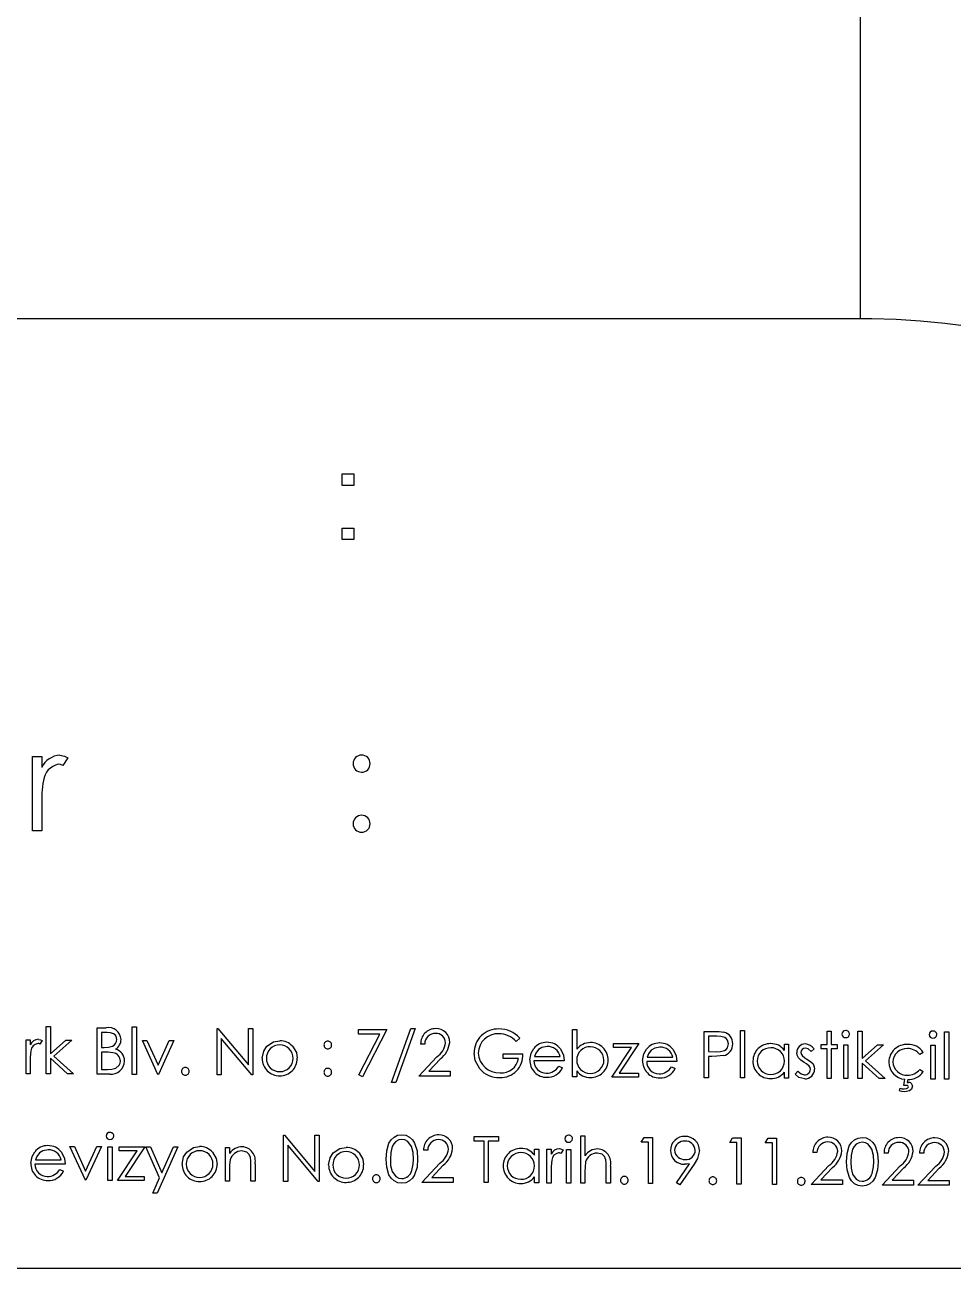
# Model space of a CAD drawing. Header units: millimetres. Extents: x 75 to 2075, y 25 to 1460.
# Drawn here: x 824.88 to 861.27, y 1083.33 to 1132.09 of the extents above; entities that cross this region are included whole.
import ezdxf

# ---------------------------------------------------------------- set-up
doc = ezdxf.new("R2010")
doc.units = ezdxf.units.MM
doc.header["$LTSCALE"] = 5

msp = doc.modelspace()

# ---------------------------------------------------------------- linework, layer by layer
at = {"color": 7, "linetype": 'Continuous', "lineweight": 25}
for p, q in [((857.632, 1146.293), (857.632, 1120.579)), ((766.203, 1120.579), (857.632, 1120.579)), ((837.322, 1114.479), (837.774, 1114.479)), ((837.322, 1114.028), (837.322, 1114.479)), ((837.774, 1114.479), (837.774, 1114.028)), ((837.774, 1114.028), (837.322, 1114.028)), ((837.322, 1112.357), (837.774, 1112.357)), ((837.322, 1111.905), (837.322, 1112.357)), ((837.774, 1112.357), (837.774, 1111.905)), ((837.774, 1111.905), (837.322, 1111.905)), ((825.185, 1103.4), (825.544, 1103.4)), ((825.185, 1100.477), (825.185, 1103.4)), ((825.544, 1103.4), (825.544, 1102.969)), ((826.569, 1103.351), (826.372, 1103.04)), ((825.544, 1101.459), (825.544, 1100.477)), ((825.544, 1100.477), (825.185, 1100.477)), ((825.719, 1092.814), (825.882, 1092.814)), ((825.719, 1090.953), (825.719, 1092.814)), ((825.882, 1092.814), (825.882, 1091.738)), ((827.719, 1092.755), (828.073, 1092.755)), ((827.719, 1090.941), (827.719, 1092.755)), ((829.092, 1092.793), (829.255, 1092.793)), ((829.092, 1090.933), (829.092, 1092.793)), ((829.255, 1092.793), (829.255, 1090.933)), ((832.418, 1092.728), (832.452, 1092.728)), ((832.418, 1090.913), (832.418, 1092.728)), ((832.452, 1092.728), (833.651, 1091.3)), ((833.651, 1092.728), (833.814, 1092.728)), ((833.651, 1091.3), (833.651, 1092.728)), ((833.814, 1092.728), (833.814, 1090.913)), ((837.954, 1092.695), (839.07, 1092.695)), ((837.954, 1092.508), (837.954, 1092.695)), ((839.07, 1092.695), (838.117, 1090.834)), ((839.256, 1090.616), (840.015, 1092.733)), ((840.187, 1092.733), (839.428, 1090.616)), ((840.015, 1092.733), (840.187, 1092.733)), ((846.35, 1092.691), (846.513, 1092.691)), ((846.35, 1090.831), (846.35, 1092.691)), ((846.513, 1092.691), (846.513, 1091.916)), ((851.514, 1092.614), (851.87, 1092.614)), ((851.514, 1090.8), (851.514, 1092.614)), ((852.933, 1092.652), (853.096, 1092.652)), ((852.933, 1090.791), (852.933, 1092.652)), ((853.096, 1092.652), (853.096, 1090.791)), ((856.329, 1092.633), (856.492, 1092.633)), ((856.329, 1092.098), (856.329, 1092.633)), ((856.492, 1092.633), (856.492, 1092.098)), ((857.538, 1092.625), (857.701, 1092.625)), ((857.538, 1090.764), (857.538, 1092.625)), ((857.701, 1092.625), (857.701, 1091.549)), ((824.928, 1092.283), (825.091, 1092.283)), ((824.928, 1090.957), (824.928, 1092.283)), ((825.091, 1092.283), (825.091, 1092.088)), ((825.556, 1092.261), (825.467, 1092.12)), ((825.882, 1091.738), (826.485, 1092.279)), ((826.719, 1092.279), (826.019, 1091.651)), ((826.485, 1092.279), (826.719, 1092.279)), ((827.882, 1092.569), (827.882, 1091.988)), ((828.103, 1092.569), (827.882, 1092.569)), ((829.487, 1092.255), (829.663, 1092.255)), ((830.092, 1090.93), (829.487, 1092.255)), ((829.663, 1092.255), (830.104, 1091.29)), ((830.104, 1091.29), (830.544, 1092.255)), ((830.72, 1092.255), (830.115, 1090.93)), ((830.544, 1092.255), (830.72, 1092.255)), ((832.581, 1092.338), (832.581, 1090.913)), ((833.776, 1090.913), (832.581, 1092.338)), ((838.795, 1092.508), (837.954, 1092.508)), ((837.976, 1090.911), (838.795, 1092.508)), ((840.559, 1092.122), (840.396, 1092.122)), ((844.28, 1092.358), (844.141, 1092.225)), ((847.955, 1092.146), (848.956, 1092.146)), ((847.955, 1091.983), (847.955, 1092.146)), ((848.956, 1092.146), (848.184, 1090.983)), ((851.677, 1092.428), (851.677, 1091.824)), ((852.009, 1092.428), (851.677, 1092.428)), ((860.934, 1092.605), (861.097, 1092.605)), ((860.934, 1090.744), (860.934, 1092.605)), ((861.097, 1092.605), (861.097, 1090.744)), ((826.019, 1091.651), (826.789, 1090.953)), ((827.882, 1091.988), (827.992, 1091.988)), ((827.882, 1091.802), (827.882, 1091.127)), ((827.99, 1091.802), (827.882, 1091.802)), ((843.629, 1091.737), (844.397, 1091.737)), ((843.629, 1091.551), (843.629, 1091.737)), ((847.886, 1090.82), (848.657, 1091.983)), ((848.657, 1091.983), (847.955, 1091.983)), ((851.677, 1091.824), (851.995, 1091.82)), ((851.677, 1091.638), (851.677, 1090.8)), ((851.807, 1091.638), (851.677, 1091.638)), ((854.654, 1091.869), (854.654, 1092.114)), ((854.654, 1092.114), (854.817, 1092.114)), ((854.817, 1092.114), (854.817, 1090.788)), ((855.817, 1091.939), (855.707, 1091.825)), ((856.096, 1092.098), (856.329, 1092.098)), ((856.096, 1091.935), (856.096, 1092.098)), ((856.329, 1091.935), (856.096, 1091.935)), ((856.329, 1090.772), (856.329, 1091.935)), ((856.492, 1092.098), (856.724, 1092.098)), ((856.492, 1091.935), (856.492, 1090.772)), ((856.724, 1091.935), (856.492, 1091.935)), ((856.724, 1092.098), (856.724, 1091.935)), ((856.98, 1092.093), (857.143, 1092.093)), ((856.98, 1090.767), (856.98, 1092.093)), ((857.143, 1092.093), (857.143, 1090.767)), ((857.701, 1091.549), (858.304, 1092.09)), ((858.539, 1092.09), (857.839, 1091.462)), ((858.304, 1092.09), (858.539, 1092.09)), ((860.097, 1091.795), (859.961, 1091.71)), ((860.399, 1092.073), (860.562, 1092.073)), ((860.399, 1090.747), (860.399, 1092.073)), ((860.562, 1092.073), (860.562, 1090.747)), ((825.091, 1091.403), (825.091, 1090.957)), ((825.882, 1091.564), (825.882, 1090.953)), ((826.555, 1090.953), (825.882, 1091.564)), ((840.326, 1090.865), (841.03, 1091.616)), ((841.169, 1091.536), (840.715, 1091.052)), ((844.234, 1091.551), (843.629, 1091.551)), ((846.025, 1091.468), (844.839, 1091.468)), ((844.856, 1091.631), (845.862, 1091.631)), ((845.81, 1091.259), (845.955, 1091.183)), ((850.444, 1091.442), (849.258, 1091.442)), ((849.275, 1091.605), (850.281, 1091.605)), ((850.23, 1091.233), (850.374, 1091.157)), ((857.701, 1091.375), (857.701, 1090.764)), ((858.375, 1090.764), (857.701, 1091.375)), ((857.839, 1091.462), (858.608, 1090.764)), ((825.091, 1090.957), (824.928, 1090.957)), ((825.882, 1090.953), (825.719, 1090.953)), ((826.789, 1090.953), (826.555, 1090.953)), ((828.21, 1090.941), (827.719, 1090.941)), ((827.882, 1091.127), (828.114, 1091.127)), ((829.255, 1090.933), (829.092, 1090.933)), ((830.115, 1090.93), (830.092, 1090.93)), ((832.581, 1090.913), (832.418, 1090.913)), ((833.814, 1090.913), (833.776, 1090.913)), ((838.117, 1090.834), (837.976, 1090.911)), ((841.559, 1090.865), (840.326, 1090.865)), ((840.715, 1091.052), (841.559, 1091.052)), ((841.559, 1091.052), (841.559, 1090.865)), ((846.513, 1090.831), (846.35, 1090.831)), ((846.513, 1091.076), (846.513, 1090.831)), ((848.932, 1090.82), (847.886, 1090.82)), ((848.184, 1090.983), (848.932, 1090.983)), ((848.932, 1090.983), (848.932, 1090.82)), ((851.677, 1090.8), (851.514, 1090.8)), ((853.096, 1090.791), (852.933, 1090.791)), ((854.654, 1090.788), (854.654, 1091.018)), ((854.817, 1090.788), (854.654, 1090.788)), ((855.073, 1090.934), (855.181, 1091.057)), ((856.492, 1090.772), (856.329, 1090.772)), ((857.143, 1090.767), (856.98, 1090.767)), ((857.701, 1090.764), (857.538, 1090.764)), ((858.608, 1090.764), (858.375, 1090.764)), ((859.343, 1090.49), (859.374, 1090.739)), ((859.489, 1090.734), (859.471, 1090.614)), ((859.961, 1091.129), (860.097, 1091.04)), ((860.562, 1090.747), (860.399, 1090.747)), ((861.097, 1090.744), (860.934, 1090.744)), ((839.428, 1090.616), (839.256, 1090.616)), ((859.167, 1090.282), (859.194, 1090.386)), ((835.022, 1088.545), (835.056, 1088.545)), ((835.022, 1086.731), (835.022, 1088.545)), ((835.056, 1088.545), (836.254, 1087.117)), ((836.254, 1088.545), (836.417, 1088.545)), ((836.254, 1087.117), (836.254, 1088.545)), ((836.417, 1088.545), (836.417, 1086.731)), ((842.488, 1088.5), (843.442, 1088.5)), ((842.488, 1088.314), (842.488, 1088.5)), ((842.883, 1088.314), (842.488, 1088.314)), ((842.883, 1086.686), (842.883, 1088.314)), ((843.046, 1088.314), (843.046, 1086.686)), ((843.442, 1088.314), (843.046, 1088.314)), ((843.442, 1088.5), (843.442, 1088.314)), ((846.675, 1088.523), (846.838, 1088.523)), ((846.675, 1086.662), (846.675, 1088.523)), ((846.838, 1088.523), (846.838, 1087.737)), ((849.047, 1088.277), (849.154, 1088.463)), ((849.326, 1088.277), (849.047, 1088.277)), ((849.154, 1088.463), (849.489, 1088.463)), ((849.326, 1086.649), (849.326, 1088.277)), ((849.489, 1088.463), (849.489, 1086.649)), ((852.513, 1088.256), (852.619, 1088.443)), ((852.792, 1088.256), (852.513, 1088.256)), ((852.619, 1088.443), (852.955, 1088.443)), ((852.792, 1086.628), (852.792, 1088.256)), ((852.955, 1088.443), (852.955, 1086.628)), ((853.908, 1088.248), (854.015, 1088.434)), ((854.188, 1088.248), (853.908, 1088.248)), ((854.015, 1088.434), (854.35, 1088.434)), ((854.188, 1086.62), (854.188, 1088.248)), ((854.35, 1088.434), (854.35, 1086.62)), ((826.648, 1088.105), (826.824, 1088.105)), ((827.253, 1086.78), (826.648, 1088.105)), ((826.824, 1088.105), (827.264, 1087.14)), ((827.264, 1087.14), (827.705, 1088.105)), ((827.881, 1088.105), (827.276, 1086.78)), ((827.705, 1088.105), (827.881, 1088.105)), ((828.137, 1088.097), (828.3, 1088.097)), ((828.137, 1086.772), (828.137, 1088.097)), ((828.3, 1088.097), (828.3, 1086.772)), ((828.509, 1086.768), (829.28, 1087.931)), ((828.579, 1088.094), (829.579, 1088.094)), ((828.579, 1087.931), (828.579, 1088.094)), ((829.28, 1087.931), (828.579, 1087.931)), ((829.579, 1088.094), (828.808, 1086.931)), ((829.625, 1088.088), (829.801, 1088.088)), ((830.161, 1086.875), (829.625, 1088.088)), ((829.801, 1088.088), (830.25, 1087.072)), ((830.881, 1088.088), (830.067, 1086.274)), ((830.25, 1087.072), (830.705, 1088.088)), ((830.705, 1088.088), (830.881, 1088.088)), ((832.742, 1088.07), (832.905, 1088.07)), ((832.742, 1086.744), (832.742, 1088.07)), ((832.905, 1088.07), (832.905, 1087.831)), ((835.184, 1088.156), (835.184, 1086.731)), ((836.38, 1086.731), (835.184, 1088.156)), ((840.674, 1087.954), (840.511, 1087.954)), ((844.86, 1087.76), (844.86, 1088.005)), ((844.86, 1088.005), (845.023, 1088.005)), ((845.023, 1088.005), (845.023, 1086.68)), ((845.349, 1087.995), (845.512, 1087.995)), ((845.349, 1086.669), (845.349, 1087.995)), ((845.512, 1087.995), (845.512, 1087.8)), ((845.977, 1087.973), (845.887, 1087.832)), ((846.116, 1087.991), (846.279, 1087.991)), ((846.116, 1086.665), (846.116, 1087.991)), ((846.279, 1087.991), (846.279, 1086.665)), ((855.932, 1087.864), (855.769, 1087.864)), ((858.723, 1087.847), (858.56, 1087.847)), ((860.119, 1087.839), (859.956, 1087.839)), ((826.462, 1087.417), (825.276, 1087.417)), ((825.293, 1087.58), (826.299, 1087.58)), ((833.742, 1086.744), (833.742, 1087.368)), ((833.905, 1087.421), (833.905, 1086.744)), ((840.441, 1086.698), (841.145, 1087.449)), ((841.284, 1087.369), (840.83, 1086.884)), ((847.675, 1086.662), (847.675, 1087.286)), ((847.838, 1087.339), (847.838, 1086.662)), ((850.429, 1086.684), (850.933, 1087.422)), ((851.118, 1087.411), (850.559, 1086.594)), ((855.699, 1086.608), (856.403, 1087.359)), ((856.542, 1087.278), (856.088, 1086.794)), ((858.491, 1086.591), (859.194, 1087.342)), ((859.333, 1087.262), (858.879, 1086.777)), ((859.886, 1086.583), (860.59, 1087.334)), ((860.729, 1087.253), (860.275, 1086.769)), ((826.248, 1087.208), (826.392, 1087.132)), ((827.276, 1086.78), (827.253, 1086.78)), ((828.3, 1086.772), (828.137, 1086.772)), ((829.556, 1086.768), (828.509, 1086.768)), ((828.808, 1086.931), (829.556, 1086.931)), ((829.556, 1086.931), (829.556, 1086.768)), ((829.891, 1086.274), (830.161, 1086.875)), ((832.905, 1087.224), (832.905, 1086.744)), ((840.83, 1086.884), (841.674, 1086.884)), ((841.674, 1086.884), (841.674, 1086.698)), ((844.86, 1086.68), (844.86, 1086.909)), ((845.512, 1087.115), (845.512, 1086.669)), ((846.838, 1087.141), (846.838, 1086.662)), ((856.088, 1086.794), (856.932, 1086.794)), ((856.932, 1086.794), (856.932, 1086.608)), ((858.879, 1086.777), (859.723, 1086.777)), ((859.723, 1086.777), (859.723, 1086.591)), ((860.275, 1086.769), (861.119, 1086.769)), ((861.119, 1086.769), (861.119, 1086.583)), ((830.067, 1086.274), (829.891, 1086.274)), ((832.905, 1086.744), (832.742, 1086.744)), ((833.905, 1086.744), (833.742, 1086.744)), ((835.184, 1086.731), (835.022, 1086.731)), ((836.417, 1086.731), (836.38, 1086.731)), ((841.674, 1086.698), (840.441, 1086.698)), ((843.046, 1086.686), (842.883, 1086.686)), ((845.023, 1086.68), (844.86, 1086.68)), ((845.512, 1086.669), (845.349, 1086.669)), ((846.279, 1086.665), (846.116, 1086.665)), ((846.838, 1086.662), (846.675, 1086.662)), ((847.838, 1086.662), (847.675, 1086.662)), ((849.489, 1086.649), (849.326, 1086.649)), ((850.559, 1086.594), (850.429, 1086.684)), ((852.955, 1086.628), (852.792, 1086.628)), ((854.35, 1086.62), (854.188, 1086.62)), ((856.932, 1086.608), (855.699, 1086.608)), ((859.723, 1086.591), (858.491, 1086.591)), ((861.119, 1086.583), (859.886, 1086.583)), ((789.185, 1083.334), (880.489, 1083.334))]:
    msp.add_line(p, q, dxfattribs=at)
at = {"color": 7, "linetype": 'Continuous', "lineweight": 25, "flags": 128}
for points in [[(857.632, 1120.579), (858.084, 1120.575), (859.039, 1120.546), (859.993, 1120.486), (860.941, 1120.396), (861.883, 1120.276)], [(826.257, 1103.451), (826.439, 1103.416), (826.569, 1103.351)], [(826.372, 1103.04), (826.272, 1103.079), (826.189, 1103.092)], [(851.87, 1092.614), (852.102, 1092.609), (852.283, 1092.587)], [(825.467, 1092.12), (825.422, 1092.138), (825.384, 1092.143)], [(825.415, 1092.306), (825.497, 1092.29), (825.556, 1092.261)], [(827.992, 1091.988), (828.157, 1091.996), (828.317, 1092.037), (828.386, 1092.083), (828.44, 1092.146), (828.475, 1092.221), (828.487, 1092.303)], [(828.487, 1092.303), (828.456, 1092.43), (828.415, 1092.481), (828.361, 1092.52), (828.235, 1092.56), (828.103, 1092.569)], [(834.367, 1092.032), (834.627, 1092.21), (834.873, 1092.251)], [(851.995, 1091.82), (852.155, 1091.827), (852.309, 1091.867), (852.375, 1091.912), (852.426, 1091.974), (852.468, 1092.127)], [(852.468, 1092.127), (852.426, 1092.276), (852.378, 1092.337), (852.315, 1092.382), (852.165, 1092.421), (852.009, 1092.428)], [(825.12, 1091.858), (825.094, 1091.604), (825.091, 1091.403)], [(828.33, 1091.78), (828.14, 1091.799), (827.99, 1091.802)], [(834.186, 1091.562), (834.243, 1091.843), (834.367, 1092.032)], [(835.376, 1092.033), (835.523, 1091.786), (835.558, 1091.562)], [(842.712, 1091.15), (842.532, 1091.473), (842.489, 1091.761)], [(844.676, 1091.499), (844.724, 1091.761), (844.828, 1091.942)], [(845.013, 1091.902), (844.907, 1091.761), (844.856, 1091.631)], [(845.355, 1092.026), (845.152, 1091.988), (845.013, 1091.902)], [(845.881, 1091.928), (845.999, 1091.682), (846.025, 1091.468)], [(849.095, 1091.473), (849.143, 1091.735), (849.248, 1091.916)], [(849.433, 1091.876), (849.326, 1091.735), (849.275, 1091.605)], [(849.774, 1092), (849.571, 1091.962), (849.433, 1091.876)], [(850.3, 1091.902), (850.418, 1091.656), (850.444, 1091.442)], [(852.269, 1091.667), (852.011, 1091.641), (851.807, 1091.638)], [(855.203, 1091.575), (855.154, 1091.685), (855.143, 1091.779)], [(855.305, 1091.786), (855.321, 1091.715), (855.351, 1091.666)], [(855.351, 1091.666), (855.451, 1091.582), (855.54, 1091.529)], [(855.707, 1091.825), (855.593, 1091.929), (855.478, 1091.964)], [(828.114, 1091.127), (828.286, 1091.136), (828.45, 1091.181), (828.577, 1091.294), (828.614, 1091.371), (828.627, 1091.456)], [(855.432, 1091.394), (855.294, 1091.483), (855.203, 1091.575)], [(855.633, 1091.258), (855.526, 1091.341), (855.432, 1091.394)], [(855.54, 1091.529), (855.684, 1091.437), (855.779, 1091.343)], [(855.678, 1091.131), (855.663, 1091.206), (855.633, 1091.258)], [(855.779, 1091.343), (855.829, 1091.233), (855.84, 1091.138)], [(855.452, 1090.755), (855.219, 1090.813), (855.073, 1090.934)], [(855.181, 1091.057), (855.314, 1090.95), (855.444, 1090.918)], [(859.382, 1090.245), (859.26, 1090.256), (859.167, 1090.282)], [(859.194, 1090.386), (859.278, 1090.367), (859.345, 1090.361)], [(859.433, 1090.501), (859.382, 1090.496), (859.343, 1090.49)], [(859.345, 1090.361), (859.449, 1090.373), (859.495, 1090.399), (859.51, 1090.42), (859.515, 1090.445)], [(859.678, 1090.467), (859.645, 1090.358), (859.559, 1090.282), (859.382, 1090.245)], [(859.515, 1090.445), (859.505, 1090.474), (859.48, 1090.492), (859.433, 1090.501)], [(859.471, 1090.614), (859.499, 1090.617), (859.521, 1090.617)], [(839.046, 1087.613), (839.065, 1087.93), (839.151, 1088.234), (839.236, 1088.368), (839.353, 1088.475), (839.495, 1088.544), (839.652, 1088.567)], [(839.658, 1088.381), (839.535, 1088.36), (839.426, 1088.301), (839.339, 1088.212), (839.278, 1088.104), (839.221, 1087.862), (839.208, 1087.613)], [(839.652, 1088.567), (839.81, 1088.545), (839.954, 1088.476), (840.073, 1088.37), (840.16, 1088.236), (840.256, 1087.932), (840.278, 1087.613)], [(840.115, 1087.613), (840.1, 1087.862), (840.035, 1088.102), (839.888, 1088.3), (839.78, 1088.36), (839.658, 1088.381)], [(857.095, 1087.506), (857.114, 1087.823), (857.2, 1088.128), (857.285, 1088.261), (857.402, 1088.369), (857.545, 1088.437), (857.702, 1088.46)], [(857.707, 1088.274), (857.585, 1088.253), (857.476, 1088.194), (857.389, 1088.105), (857.328, 1087.997), (857.27, 1087.755), (857.258, 1087.507)], [(857.702, 1088.46), (857.86, 1088.438), (858.004, 1088.37), (858.122, 1088.263), (858.21, 1088.129), (858.305, 1087.825), (858.328, 1087.506)], [(858.165, 1087.507), (858.149, 1087.755), (858.084, 1087.995), (857.938, 1088.193), (857.829, 1088.253), (857.707, 1088.274)], [(825.113, 1087.449), (825.161, 1087.71), (825.266, 1087.891)], [(825.451, 1087.851), (825.344, 1087.71), (825.293, 1087.58)], [(825.792, 1087.976), (825.589, 1087.937), (825.451, 1087.851)], [(826.318, 1087.877), (826.436, 1087.631), (826.462, 1087.417)], [(831.044, 1087.413), (831.101, 1087.695), (831.226, 1087.884)], [(831.226, 1087.884), (831.486, 1088.062), (831.731, 1088.103)], [(832.235, 1087.885), (832.382, 1087.638), (832.417, 1087.413)], [(833.723, 1087.67), (833.674, 1087.791), (833.58, 1087.883), (833.381, 1087.931)], [(836.789, 1087.379), (836.846, 1087.661), (836.971, 1087.85)], [(836.971, 1087.85), (837.231, 1088.028), (837.476, 1088.069)], [(837.98, 1087.851), (838.127, 1087.603), (838.162, 1087.379)], [(845.887, 1087.832), (845.842, 1087.85), (845.804, 1087.856)], [(845.835, 1088.019), (845.918, 1088.002), (845.977, 1087.973)], [(847.656, 1087.587), (847.606, 1087.709), (847.512, 1087.8), (847.313, 1087.848)], [(851.327, 1087.944), (851.248, 1087.631), (851.118, 1087.411)], [(832.93, 1087.58), (832.908, 1087.381), (832.905, 1087.224)], [(833.742, 1087.368), (833.739, 1087.538), (833.723, 1087.67)], [(839.652, 1086.66), (839.496, 1086.683), (839.353, 1086.751), (839.237, 1086.858), (839.152, 1086.992), (839.065, 1087.296), (839.046, 1087.613)], [(839.208, 1087.613), (839.22, 1087.365), (839.278, 1087.123), (839.426, 1086.927), (839.535, 1086.867), (839.658, 1086.846)], [(840.278, 1087.613), (840.256, 1087.294), (840.161, 1086.99), (840.073, 1086.857), (839.954, 1086.751), (839.81, 1086.683), (839.652, 1086.66)], [(840.047, 1087.157), (840.104, 1087.41), (840.115, 1087.613)], [(845.541, 1087.57), (845.515, 1087.316), (845.512, 1087.115)], [(846.863, 1087.497), (846.84, 1087.298), (846.838, 1087.141)], [(847.675, 1087.286), (847.671, 1087.455), (847.656, 1087.587)], [(850.933, 1087.422), (850.827, 1087.411), (850.743, 1087.408)], [(857.702, 1086.553), (857.545, 1086.576), (857.402, 1086.644), (857.286, 1086.751), (857.202, 1086.885), (857.115, 1087.189), (857.095, 1087.506)], [(857.258, 1087.507), (857.27, 1087.258), (857.327, 1087.016), (857.476, 1086.82), (857.585, 1086.761), (857.707, 1086.739)], [(858.328, 1087.506), (858.306, 1087.187), (858.21, 1086.883), (858.122, 1086.75), (858.003, 1086.644), (857.859, 1086.576), (857.702, 1086.553)], [(858.096, 1087.05), (858.154, 1087.303), (858.165, 1087.507)]]:
    msp.add_lwpolyline(points, dxfattribs=at)
at = {"color": 7, "linetype": 'Continuous', "lineweight": 25}
for centre, radius, start, end in [((826.321, 1102.587), 0.866, 94.2496, 153.8112), ((838.082, 1103.118), 0.333, 89.892, 180.108), ((838.086, 1103.121), 0.33, 359.3544, 90.6456), ((826.34, 1102.369), 0.738, 101.8477, 172.7759), ((838.079, 1103.115), 0.331, 179.5198, 270.4802), ((838.086, 1103.114), 0.33, 269.3564, 0.6436), ((830.637, 1101.637), 5.097, 170.6841, 182.0037), ((838.079, 1100.761), 0.331, 89.523, 180.477), ((838.086, 1100.762), 0.33, 359.3544, 90.6456), ((838.081, 1100.758), 0.333, 179.8709, 270.1291), ((838.084, 1100.757), 0.331, 269.679, 0.321), ((828.171, 1092.286), 0.479, 2.3541, 101.741), ((840.985, 1092.137), 0.589, 89.7556, 181.4974), ((841.004, 1092.195), 0.532, 359.187, 91.7322), ((843.437, 1091.766), 0.948, 88.3112, 180.3286), ((843.466, 1091.605), 1.109, 42.7585, 90.039), ((857.056, 1092.506), 0.146, 88.0854, 177.9056), ((857.068, 1092.506), 0.145, 1.8991, 92.6594), ((860.475, 1092.486), 0.146, 88.0854, 177.9056), ((860.487, 1092.486), 0.145, 1.8991, 92.6594), ((825.432, 1091.932), 0.375, 92.6778, 155.383), ((825.436, 1091.831), 0.317, 99.4991, 175.1245), ((828.211, 1092.294), 0.439, 301.4452, 1.5231), ((834.886, 1091.592), 0.659, 41.9524, 91.1624), ((836.756, 1092.087), 0.151, 89.892, 180.108), ((836.758, 1092.088), 0.15, 359.3544, 90.6456), ((840.976, 1092.123), 0.417, 89.4909, 180.2609), ((840.993, 1092.161), 0.38, 1.7591, 92.123), ((840.59, 1092.272), 0.789, 303.8727, 352.7787), ((840.584, 1092.294), 0.957, 307.6065, 353.5535), ((843.436, 1091.744), 0.784, 88.2639, 178.2293), ((843.427, 1091.537), 0.992, 43.9936, 88.1268), ((845.327, 1091.563), 0.626, 88.2189, 142.7701), ((845.364, 1091.547), 0.642, 36.3945, 91.5097), ((847.052, 1091.498), 0.681, 89.8031, 142.2127), ((847.062, 1091.495), 0.684, 359.6139, 90.6575), ((849.747, 1091.537), 0.626, 88.2189, 142.7701), ((849.783, 1091.521), 0.642, 36.3945, 91.5097), ((852.182, 1092.108), 0.449, 281.1078, 2.5498), ((852.178, 1092.147), 0.453, 357.6084, 76.5942), ((854.108, 1091.451), 0.686, 89.1672, 179.6851), ((854.138, 1091.508), 0.63, 34.9509, 91.8569), ((855.473, 1091.796), 0.331, 89.2627, 182.8716), ((855.439, 1091.657), 0.471, 36.6176, 85.2627), ((857.055, 1092.517), 0.145, 182.3277, 272.2766), ((857.067, 1092.518), 0.146, 267.6997, 357.1472), ((860.474, 1092.497), 0.145, 182.3277, 272.2766), ((860.486, 1092.498), 0.146, 267.6997, 357.1472), ((828.288, 1091.444), 0.339, 2.0788, 82.8955), ((828.316, 1091.463), 0.474, 359.2156, 74.7537), ((834.872, 1091.565), 0.523, 89.9715, 180.5434), ((834.872, 1091.565), 0.523, 359.479, 90.0061), ((836.755, 1092.085), 0.15, 179.5198, 270.4802), ((836.758, 1092.085), 0.15, 269.3564, 0.6436), ((843.472, 1091.812), 0.821, 183.0866, 272.816), ((843.529, 1091.676), 0.87, 267.9607, 4.02), ((845.371, 1091.525), 0.502, 12.2233, 91.8734), ((847.033, 1091.497), 0.52, 88.1061, 180.1614), ((847.051, 1091.484), 0.532, 0.7027, 90.0838), ((849.791, 1091.499), 0.502, 12.2233, 91.8734), ((854.111, 1091.448), 0.527, 89.0278, 179.436), ((854.134, 1091.455), 0.52, 359.3052, 91.5588), ((855.482, 1091.788), 0.177, 91.4384, 180.5801), ((859.458, 1091.397), 0.71, 87.3865, 179.0264), ((859.444, 1091.411), 0.533, 86.322, 178.6623), ((859.498, 1091.368), 0.575, 36.5202, 92.0184), ((859.524, 1091.423), 0.684, 32.9684, 92.8089), ((828.256, 1091.472), 0.533, 265.0258, 358.2457), ((831.172, 1091.051), 0.15, 89.523, 180.477), ((831.175, 1091.051), 0.15, 359.3544, 90.6456), ((834.86, 1091.554), 0.675, 179.3211, 271.0439), ((834.863, 1091.556), 0.514, 179.498, 271.0216), ((834.881, 1091.556), 0.514, 268.9966, 0.4838), ((834.885, 1091.552), 0.673, 268.9481, 0.8083), ((836.755, 1091.018), 0.15, 89.523, 180.477), ((836.758, 1091.018), 0.15, 359.3544, 90.6456), ((843.457, 1091.786), 0.98, 220.4789, 272.3653), ((843.564, 1091.671), 0.68, 265.5892, 349.8485), ((845.335, 1091.477), 0.66, 178.0313, 270.6417), ((845.316, 1091.457), 0.477, 178.6523, 270.7909), ((845.331, 1091.531), 0.551, 269.1052, 330.4213), ((845.368, 1091.47), 0.654, 267.8059, 333.9214), ((847.033, 1091.489), 0.52, 179.2849, 271.6187), ((847.057, 1091.497), 0.527, 269.0069, 359.377), ((847.059, 1091.494), 0.687, 269.1386, 359.7454), ((849.755, 1091.451), 0.66, 178.0313, 270.6417), ((849.735, 1091.431), 0.477, 178.6523, 270.7909), ((849.75, 1091.505), 0.551, 269.1052, 330.4213), ((849.787, 1091.444), 0.654, 267.8059, 333.9214), ((854.105, 1091.449), 0.684, 179.5099, 270.6107), ((854.116, 1091.46), 0.532, 180.7587, 270.2241), ((854.136, 1091.446), 0.518, 268.056, 0.2879), ((859.426, 1091.415), 0.678, 180.528, 265.5777), ((859.452, 1091.437), 0.541, 181.4308, 272.9014), ((831.173, 1091.049), 0.151, 179.8709, 270.1291), ((831.174, 1091.049), 0.15, 269.679, 0.321), ((836.756, 1091.016), 0.151, 179.8709, 270.1291), ((836.757, 1091.015), 0.15, 269.679, 0.321), ((847.03, 1091.438), 0.631, 215.0158, 271.7298), ((854.129, 1091.437), 0.672, 268.6014, 321.4113), ((855.454, 1091.141), 0.224, 267.2903, 357.4074), ((855.462, 1091.134), 0.379, 268.531, 0.6593), ((859.49, 1091.488), 0.592, 268.9357, 322.6272), ((859.516, 1091.437), 0.704, 267.7818, 325.6229), ((859.528, 1090.468), 0.15, 359.8103, 92.8982), ((828.213, 1088.51), 0.146, 88.0854, 177.9056), ((828.212, 1088.521), 0.145, 182.3277, 272.2766), ((828.224, 1088.51), 0.145, 1.8991, 92.6594), ((828.223, 1088.523), 0.146, 267.6997, 357.1472), ((841.1, 1087.97), 0.589, 89.7556, 181.4974), ((841.09, 1087.956), 0.417, 89.4909, 180.2609), ((841.108, 1087.993), 0.38, 1.7591, 92.123), ((841.119, 1088.027), 0.532, 359.187, 91.7322), ((846.192, 1088.403), 0.146, 88.0854, 177.9056), ((846.191, 1088.415), 0.145, 182.3277, 272.2766), ((846.204, 1088.404), 0.145, 1.8991, 92.6594), ((846.203, 1088.416), 0.146, 267.6997, 357.1472), ((850.748, 1087.941), 0.561, 88.3124, 179.4827), ((850.731, 1087.934), 0.382, 86.2094, 176.9559), ((850.778, 1087.93), 0.386, 3.7201, 93.3178), ((850.772, 1087.947), 0.554, 359.6592, 90.8243), ((856.358, 1087.879), 0.589, 89.7556, 181.4974), ((856.349, 1087.866), 0.417, 89.4909, 180.2609), ((856.367, 1087.903), 0.38, 1.7591, 92.123), ((856.377, 1087.937), 0.532, 359.187, 91.7322), ((859.15, 1087.863), 0.589, 89.7556, 181.4974), ((859.14, 1087.849), 0.417, 89.4909, 180.2609), ((859.158, 1087.886), 0.38, 1.7591, 92.123), ((859.168, 1087.92), 0.532, 359.187, 91.7322), ((860.545, 1087.854), 0.589, 89.7556, 181.4974), ((860.536, 1087.841), 0.417, 89.4909, 180.2609), ((860.553, 1087.878), 0.38, 1.7591, 92.123), ((860.564, 1087.912), 0.532, 359.187, 91.7322), ((825.764, 1087.512), 0.626, 88.2189, 142.7701), ((825.801, 1087.496), 0.642, 36.3945, 91.5097), ((825.809, 1087.474), 0.502, 12.2233, 91.8734), ((831.73, 1087.417), 0.523, 89.9715, 180.5434), ((831.73, 1087.417), 0.523, 359.479, 90.0061), ((831.744, 1087.444), 0.659, 41.9524, 91.1624), ((833.406, 1087.484), 0.61, 89.688, 145.2765), ((833.387, 1087.458), 0.472, 90.6686, 165.1261), ((833.364, 1087.541), 0.554, 347.5048, 85.3273), ((837.475, 1087.383), 0.523, 89.9715, 180.5434), ((837.476, 1087.383), 0.523, 359.479, 90.0061), ((837.49, 1087.41), 0.659, 41.9524, 91.1624), ((840.705, 1088.104), 0.789, 303.8727, 352.7787), ((840.699, 1088.127), 0.957, 307.6065, 353.5535), ((844.314, 1087.342), 0.686, 89.1672, 179.6851), ((844.317, 1087.339), 0.527, 89.0278, 179.436), ((844.344, 1087.399), 0.63, 34.9509, 91.8569), ((844.34, 1087.346), 0.52, 359.3052, 91.5588), ((845.853, 1087.644), 0.375, 92.6778, 155.383), ((845.857, 1087.543), 0.317, 99.4991, 175.1245), ((847.36, 1087.377), 0.635, 91.5965, 145.3638), ((847.319, 1087.376), 0.472, 90.6918, 165.1476), ((847.297, 1087.459), 0.554, 347.4756, 85.3565), ((850.725, 1087.946), 0.538, 180.0569, 271.8477), ((850.745, 1087.99), 0.397, 185.0657, 274.0568), ((850.799, 1087.958), 0.365, 265.8769, 359.4711), ((855.963, 1088.014), 0.789, 303.8727, 352.7787), ((855.958, 1088.037), 0.957, 307.6065, 353.5535), ((858.754, 1087.997), 0.789, 303.8727, 352.7787), ((858.749, 1088.02), 0.957, 307.6065, 353.5535), ((860.15, 1087.989), 0.789, 303.8727, 352.7787), ((860.144, 1088.012), 0.957, 307.6065, 353.5535), ((825.772, 1087.426), 0.66, 178.0313, 270.6417), ((825.753, 1087.406), 0.477, 178.6523, 270.7909), ((831.719, 1087.405), 0.675, 179.3211, 271.0439), ((831.721, 1087.408), 0.514, 179.498, 271.0216), ((831.739, 1087.408), 0.514, 268.9966, 0.4838), ((831.743, 1087.404), 0.673, 268.9481, 0.8083), ((837.464, 1087.371), 0.675, 179.3211, 271.0439), ((837.466, 1087.374), 0.514, 179.498, 271.0216), ((837.485, 1087.374), 0.514, 268.9966, 0.4838), ((837.489, 1087.37), 0.673, 268.9481, 0.8083), ((844.312, 1087.34), 0.684, 179.5099, 270.6107), ((844.323, 1087.351), 0.532, 180.7587, 270.2241), ((844.342, 1087.337), 0.518, 268.056, 0.2879), ((825.768, 1087.48), 0.551, 269.1052, 330.4213), ((825.805, 1087.419), 0.654, 267.8059, 333.9214), ((838.66, 1086.84), 0.15, 89.523, 180.477), ((838.661, 1086.838), 0.151, 179.8709, 270.1291), ((838.663, 1086.84), 0.15, 359.3544, 90.6456), ((838.663, 1086.837), 0.15, 269.679, 0.321), ((839.644, 1087.262), 0.416, 271.8593, 345.4733), ((844.335, 1087.328), 0.672, 268.6014, 321.4113), ((848.383, 1086.782), 0.15, 89.523, 180.477), ((848.384, 1086.78), 0.151, 179.8709, 270.1291), ((848.386, 1086.782), 0.15, 359.3544, 90.6456), ((848.385, 1086.78), 0.15, 269.679, 0.321), ((851.849, 1086.761), 0.15, 89.523, 180.477), ((851.85, 1086.76), 0.151, 179.8709, 270.1291), ((851.852, 1086.762), 0.15, 359.3544, 90.6456), ((851.851, 1086.759), 0.15, 269.679, 0.321), ((855.314, 1086.741), 0.15, 89.523, 180.477), ((855.317, 1086.741), 0.15, 359.3544, 90.6456), ((857.694, 1087.155), 0.416, 271.8593, 345.4733), ((855.315, 1086.739), 0.151, 179.8709, 270.1291), ((855.316, 1086.739), 0.15, 269.679, 0.321)]:
    msp.add_arc(centre, radius, start, end, dxfattribs=at)

doc.saveas('drawing.dxf')
